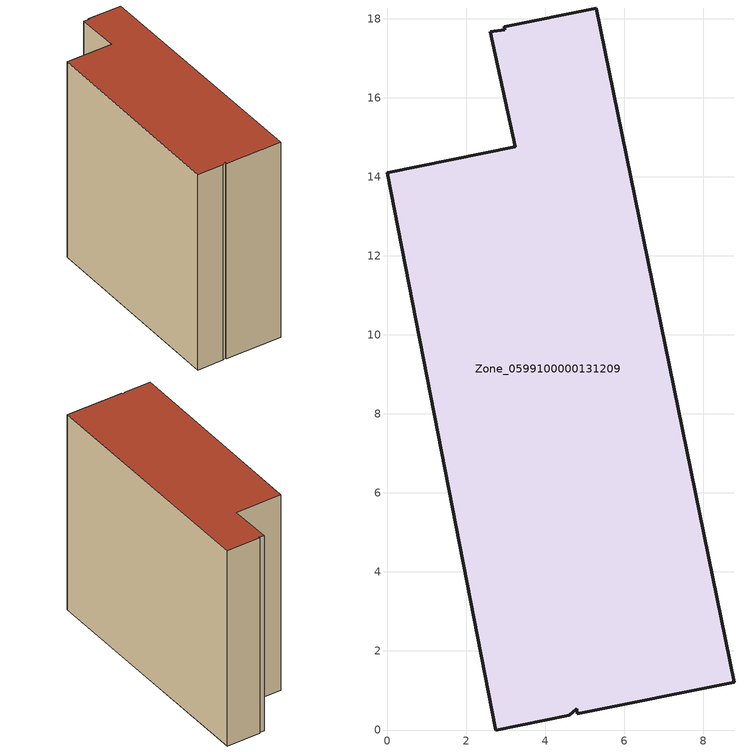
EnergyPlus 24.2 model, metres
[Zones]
Zone_0599100000131209
 floor ground (C_G): 4.81,0.41 4.8,0.54 4.61,0.37 2.75,0 0,14.1 3.24,14.76 2.6,17.66 2.98,17.72 2.96,17.79 5.29,18.27 8.78,1.21 z0
 wall outside (C_F): 4.81,0.41 8.78,1.21 5.29,18.27 2.96,17.79 2.98,17.72 2.6,17.66 3.24,14.76 0,14.1 2.75,0 4.61,0.37 4.8,0.54 4.81,0.41 z0:14.72
 roof outside (C_R): 4.8,0.54 4.81,0.41 8.78,1.21 5.29,18.27 2.96,17.79 2.98,17.72 2.6,17.66 3.24,14.76 0,14.1 2.75,0 4.61,0.37 z14.72
[BUILDING]
Pand.0599100000131209: North Axis=0; Terrain=City; Loads Convergence Tolerance Value=0.04; Temperature Convergence Tolerance Value=0.4; Solar Distribution=FullExterior; Maximum Number of Warmup Days=25; Minimum Number of Warmup Days=1
[Site:Location]
Rotterdam.The.Hague.AP_ZH_NLD Design_Conditions: Latitude=51.96; Longitude=4.45; Time Zone=1; Elevation=-4.5
[SITE:GROUNDTEMPERATURE:BUILDINGSURFACE]
18, 18, 18, 18, 18, 18, 18, 18, 18, 18, 18, 18
[MATERIAL] Thermal Absorptance=0.9; Solar Absorptance=0.7; Visible Absorptance=0.7
Name | Roughness | Thickness | Conductivity | Density | Specific Heat
G.TI.1946 | MediumSmooth | 0.15 | 1 | 540 | 1210
F.TI.1946 | Rough | 0.3 | 0.857143 | 1920 | 840
R.TI.1946 | MediumRough | 0.2 | 0.1 | 1500 | 1000
[CONSTRUCTION]
C_G: G.TI.1946
C_F: F.TI.1946
C_R: R.TI.1946
[ZONE]
Zone_0599100000131209: Type=1; Multiplier=1; Ceiling Height=Autocalculate; Volume=Autocalculate; Floor Area=autocalculate; Part of Total Floor Area=Yes
[ZONEINFILTRATION:DESIGNFLOWRATE]
Infil_Zone_0599100000131209: Zone or ZoneList or Space or SpaceList=Zone_0599100000131209; Schedule=AlwaysOn; Design Flow Rate Calculation Method=Flow/Area; Flow Rate per Floor Area=0.003; Constant Term Coefficient=1; Temperature Term Coefficient=0; Velocity Term Coefficient=0; Velocity Squared Term Coefficient=0
[HVACTEMPLATE:ZONE:IDEALLOADSAIRSYSTEM]
Zone_0599100000131209: Maximum Heating Supply Air Temperature=50; Minimum Cooling Supply Air Temperature=13; Maximum Heating Supply Air Humidity Ratio=0.0156; Minimum Cooling Supply Air Humidity Ratio=0.0077; Heating Limit=NoLimit; Cooling Limit=NoLimit; Dehumidification Control Type=ConstantSensibleHeatRatio; Cooling Sensible Heat Ratio=0.7; Dehumidification Setpoint=60; Humidification Control Type=None; Humidification Setpoint=30; Outdoor Air Method=None; Outdoor Air Flow Rate per Person=0.00944; Outdoor Air Flow Rate per Zone Floor Area=0; Outdoor Air Flow Rate per Zone=0; Demand Controlled Ventilation Type=None; Outdoor Air Economizer Type=NoEconomizer; Heat Recovery Type=None; Sensible Heat Recovery Effectiveness=0.7; Latent Heat Recovery Effectiveness=0.65
[ZONECONTROL:THERMOSTAT]
ThermostatControl_Zone_0599100000131209: Zone or ZoneList=Zone_0599100000131209; Control Type Schedule=DualSetpointControlType; Control 1=Thermostat_Zone_0599100000131209; Temperature Difference Between Cutout And Setpoint=0
[THERMOSTATSETPOINT:DUALSETPOINT]
Thermostat_Zone_0599100000131209: Heating Setpoint Temperature Schedule=HeatingSetpoint_Zone_0599100000131209; Cooling Setpoint Temperature Schedule=CoolingSetpoint_Zone_0599100000131209
[SCHEDULE:COMPACT]
HeatingSetpoint_Zone_0599100000131209: Through: 12/31, For: AllDays, Until: 24:00, 21
CoolingSetpoint_Zone_0599100000131209: Through: 12/31, For: AllDays, Until: 24:00, 24
DualSetpointControlType: Through: 12/31, For: AllDays, Until: 24:00, 4
AlwaysOn: Through: 12/31, For: AllDays, Until: 24:00, 1
